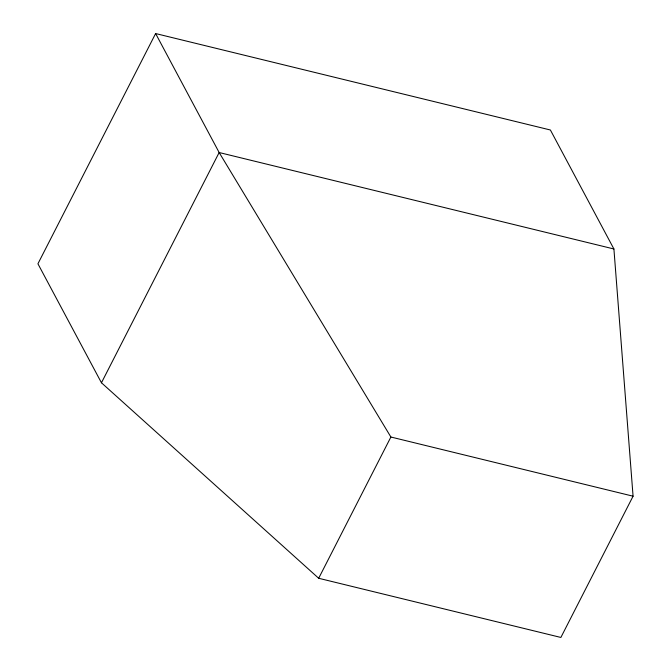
<?xml version="1.0" encoding="UTF-8"?>
<svg xmlns="http://www.w3.org/2000/svg" width="671" height="671" viewBox="0 0 671 671"><rect width="100%" height="100%" fill="white"/><g stroke="black" fill="none" stroke-linecap="round" stroke-linejoin="round"><path stroke-width="1.01" d="M155.622 33.55L37.928 263.795L101.455 382.78L318.683 578.276L560.872 637.45L633.072 496.196L613.915 248.983L550.388 129.998L155.622 33.55L219.149 152.527L390.891 437.022L633.072 496.196M101.455 382.78L219.149 152.527L613.915 248.983M318.683 578.276L390.891 437.022"/></g></svg>
